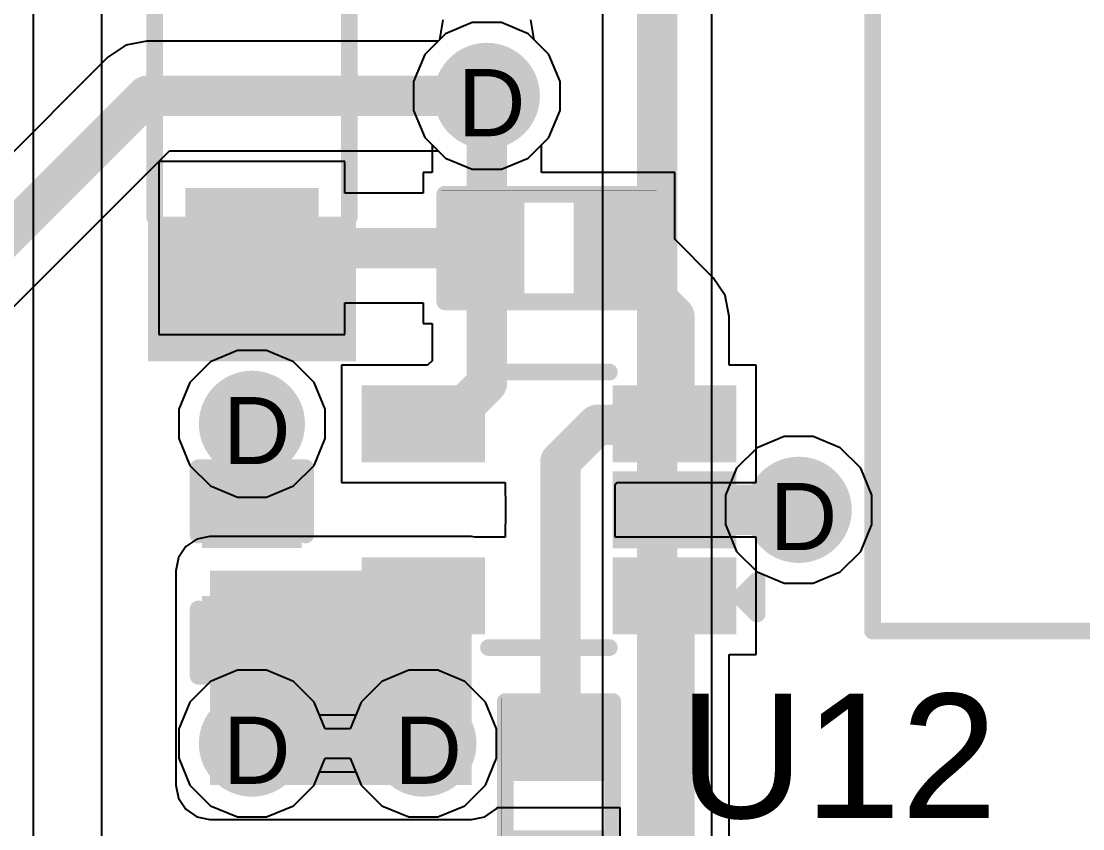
# Model space of a CAD drawing. Header units: inches. Extents: x 0 to 5401, y 0 to 5414.
# Drawn here: x 115.31 to 123.34, y 22.7 to 28.81 of the extents above; entities that cross this region are included whole.
import ezdxf

# ---------------------------------------------------------------- set-up
doc = ezdxf.new("R2010")
doc.units = ezdxf.units.IN
for name, color, linetype in [('Bottom Layer', 5, 'Continuous'), ('Bottom Solder', 6, 'Continuous'), ('Drill Drawing', 1, 'Continuous'), ('Layer 1', 16, 'Continuous'), ('Layer 2', 76, 'Continuous'), ('Top Layer', 1, 'Continuous'), ('Top Overlay', 2, 'Continuous'), ('Top Paste', 8, 'Continuous'), ('Top Solder', 216, 'Continuous'), ('Via Holes', 16, 'Continuous')]:
    doc.layers.add(name, color=color, linetype=linetype)
doc.styles.add('Arial', font='', dxfattribs={"height": 0.2})
doc.styles.get('Arial').set_extended_font_data('Arial')

# ---------------------------------------------------------------- blocks, each defined once
blk = doc.blocks.new('SC_70_5_24')
at = {"layer": 'Top Layer'}
for points in [[(-1.31500118, 0.84000086), (-0.5850000999999999, 0.84000086), (-0.5850000999999999, 0.4600016199999999), (-1.31500118, 0.4600016199999999)], [(0.5850000999999999, 0.84000086), (1.31500118, 0.84000086), (1.31500118, 0.4600016199999999), (0.5850000999999999, 0.4600016199999999)], [(-1.31500118, 0.18999962), (-0.5850000999999999, 0.18999962), (-0.5850000999999999, -0.18999962), (-1.31500118, -0.18999962)], [(-1.31500118, -0.4599990799999999), (-0.5850000999999999, -0.4599990799999999), (-0.5850000999999999, -0.8399983199999999), (-1.31500118, -0.8399983199999999)], [(0.5850000999999999, -0.4599990799999999), (1.31500118, -0.4599990799999999), (1.31500118, -0.8399983199999999), (0.5850000999999999, -0.8399983199999999)]]:
    blk.add_hatch(color=1, dxfattribs=at).paths.add_polyline_path(points)
at = {"layer": 'Top Paste'}
for points in [[(-1.31500118, 0.84000086), (-0.5850000999999999, 0.84000086), (-0.5850000999999999, 0.4600016199999999), (-1.31500118, 0.4600016199999999)], [(0.5850000999999999, 0.84000086), (1.31500118, 0.84000086), (1.31500118, 0.4600016199999999), (0.5850000999999999, 0.4600016199999999)], [(-1.31500118, 0.18999962), (-0.5850000999999999, 0.18999962), (-0.5850000999999999, -0.18999962), (-1.31500118, -0.18999962)], [(-1.31500118, -0.4599990799999999), (-0.5850000999999999, -0.4599990799999999), (-0.5850000999999999, -0.8399983199999999), (-1.31500118, -0.8399983199999999)], [(0.5850000999999999, -0.4599990799999999), (1.31500118, -0.4599990799999999), (1.31500118, -0.8399983199999999), (0.5850000999999999, -0.8399983199999999)]]:
    blk.add_hatch(color=8, dxfattribs=at).paths.add_polyline_path(points)
at = {"layer": 'Top Solder'}
for points in [[(-1.41660118, 0.9416008599999999), (-0.4834000999999999, 0.9416008599999999), (-0.4834000999999999, 0.35840162), (-1.41660118, 0.35840162)], [(0.4834000999999999, 0.9416008599999999), (1.41660118, 0.9416008599999999), (1.41660118, 0.35840162), (0.4834000999999999, 0.35840162)], [(-1.41660118, 0.29159962), (-0.4834000999999999, 0.29159962), (-0.4834000999999999, -0.29159962), (-1.41660118, -0.29159962)], [(-1.41660118, -0.35839908), (-0.4834000999999999, -0.35839908), (-0.4834000999999999, -0.94159832), (-1.41660118, -0.94159832)], [(0.4834000999999999, -0.35839908), (1.41660118, -0.35839908), (1.41660118, -0.94159832), (0.4834000999999999, -0.94159832)]]:
    blk.add_hatch(color=216, dxfattribs=at).paths.add_polyline_path(points)
at = {"layer": 'Top Overlay'}
for points in [[(0.4571999999999999, 1.0414, 0.127, 0.127, 0), (-0.4571999999999999, 1.0414, 0.127, 0.127, 0)], [(-1.5748, 0.7874, 0.127, 0.127, 0), (-1.5748, 0.5334, 0.127, 0.127, 0)], [(-1.4478, 0.6604, 0.127, 0.127, 0), (-1.5748, 0.7874, 0.127, 0.127, 0)], [(-1.4478, 0.6604, 0.127, 0.127, 0), (-1.5748, 0.5334, 0.127, 0.127, 0)], [(0.4571999999999999, -1.04139746, 0.127, 0.127, 0), (-0.4571999999999999, -1.04139746, 0.127, 0.127, 0)]]:
    blk.add_lwpolyline(points, format="xyseb", dxfattribs=at)
for points in [[(-0.4889499999999999, 1.0414, 0.0635, 0.0635, 1), (-0.42545, 1.0414, 0.0635, 0.0635, 1)], [(0.42545, 1.0414, 0.0635, 0.0635, 1), (0.4889499999999999, 1.0414, 0.0635, 0.0635, 1)], [(-1.60655, 0.7874, 0.0635, 0.0635, 1), (-1.54305, 0.7874, 0.0635, 0.0635, 1)], [(-1.60655, 0.7874, 0.0635, 0.0635, 1), (-1.54305, 0.7874, 0.0635, 0.0635, 1)], [(-1.47955, 0.6604, 0.0635, 0.0635, 1), (-1.41605, 0.6604, 0.0635, 0.0635, 1)], [(-1.47955, 0.6604, 0.0635, 0.0635, 1), (-1.41605, 0.6604, 0.0635, 0.0635, 1)], [(-1.60655, 0.5334, 0.0635, 0.0635, 1), (-1.54305, 0.5334, 0.0635, 0.0635, 1)], [(-1.60655, 0.5334, 0.0635, 0.0635, 1), (-1.54305, 0.5334, 0.0635, 0.0635, 1)], [(-0.4889499999999999, -1.04139746, 0.0635, 0.0635, 1), (-0.42545, -1.04139746, 0.0635, 0.0635, 1)], [(0.42545, -1.04139746, 0.0635, 0.0635, 1), (0.4889499999999999, -1.04139746, 0.0635, 0.0635, 1)]]:
    blk.add_lwpolyline(points, format="xyseb", close=True, dxfattribs=at)
blk = doc.blocks.new('R___0402_94')
at = {"layer": 'Top Layer'}
for points in [[(-0.6985, -0.3175), (-0.6985, 0.3175), (-0.2412999999999999, 0.3175), (-0.2413, -0.3175)], [(0.2412999999999999, -0.3175), (0.2413, 0.3175), (0.6985, 0.3175), (0.6985, -0.3175)]]:
    blk.add_hatch(color=1, dxfattribs=at).paths.add_polyline_path(points)
at = {"layer": 'Top Paste'}
for points in [[(-0.6985, -0.3175), (-0.6985, 0.3175), (-0.2412999999999999, 0.3175), (-0.2413, -0.3175)], [(0.2412999999999999, -0.3175), (0.2413, 0.3175), (0.6985, 0.3175), (0.6985, -0.3175)]]:
    blk.add_hatch(color=8, dxfattribs=at).paths.add_polyline_path(points)
at = {"layer": 'Top Solder'}
for points in [[(-0.75350116, -0.37250116), (-0.75350116, 0.37250116), (-0.1862988399999999, 0.37250116), (-0.18629884, -0.37250116)], [(0.1862988399999999, -0.37250116), (0.18629884, 0.37250116), (0.75350116, 0.37250116), (0.75350116, -0.37250116)]]:
    blk.add_hatch(color=216, dxfattribs=at).paths.add_polyline_path(points)
at = {"layer": 'Top Overlay'}
for points in [[(-0.7874, 0.4064, 0.127, 0.127, 0), (-0.7874, -0.4064, 0.127, 0.127, 0)], [(0.7874, 0.4064, 0.127, 0.127, 0), (-0.7874, 0.4064, 0.127, 0.127, 0)], [(0.7874, 0.4064, 0.127, 0.127, 0), (0.7874, -0.4064, 0.127, 0.127, 0)], [(0.7874, -0.4064, 0.127, 0.127, 0), (-0.7874, -0.4064, 0.127, 0.127, 0)], [(0.8128, -0.4318, 0.0032258, 0.0032258, 0), (-0.8128, -0.4318, 0.0032258, 0.0032258, 0)]]:
    blk.add_lwpolyline(points, format="xyseb", dxfattribs=at)
for points in [[(-0.8191499999999999, 0.4064, 0.0635, 0.0635, 1), (-0.7556499999999999, 0.4064, 0.0635, 0.0635, 1)], [(-0.8191499999999999, 0.4064, 0.0635, 0.0635, 1), (-0.7556499999999999, 0.4064, 0.0635, 0.0635, 1)], [(0.7556499999999999, 0.4064, 0.0635, 0.0635, 1), (0.8191499999999999, 0.4064, 0.0635, 0.0635, 1)], [(0.7556499999999999, 0.4064, 0.0635, 0.0635, 1), (0.8191499999999999, 0.4064, 0.0635, 0.0635, 1)], [(-0.8191499999999999, -0.4064, 0.0635, 0.0635, 1), (-0.7556499999999999, -0.4064, 0.0635, 0.0635, 1)], [(-0.8191499999999999, -0.4064, 0.0635, 0.0635, 1), (-0.7556499999999999, -0.4064, 0.0635, 0.0635, 1)], [(0.7556499999999999, -0.4064, 0.0635, 0.0635, 1), (0.8191499999999999, -0.4064, 0.0635, 0.0635, 1)], [(0.7556499999999999, -0.4064, 0.0635, 0.0635, 1), (0.8191499999999999, -0.4064, 0.0635, 0.0635, 1)], [(-0.81360518, -0.4318, 0.0016129, 0.0016129, 1), (-0.8119948199999999, -0.4318, 0.0016129, 0.0016129, 1)], [(0.8119948199999999, -0.4318, 0.0016129, 0.0016129, 1), (0.81360518, -0.4318, 0.0016129, 0.0016129, 1)]]:
    blk.add_lwpolyline(points, format="xyseb", close=True, dxfattribs=at)
blk = doc.blocks.new('R___0402_98')
at = {"layer": 'Top Layer'}
for points in [[(-0.6985, -0.3175), (-0.6985, 0.3174999999999999), (-0.2413000000000001, 0.3175), (-0.2412999999999999, -0.3174999999999999)], [(0.2413000000000001, -0.3175), (0.2412999999999999, 0.3174999999999999), (0.6985, 0.3175), (0.6985, -0.3174999999999999)]]:
    blk.add_hatch(color=1, dxfattribs=at).paths.add_polyline_path(points)
at = {"layer": 'Top Paste'}
for points in [[(-0.6985, -0.3175), (-0.6985, 0.3174999999999999), (-0.2413000000000001, 0.3175), (-0.2412999999999999, -0.3174999999999999)], [(0.2413000000000001, -0.3175), (0.2412999999999999, 0.3174999999999999), (0.6985, 0.3175), (0.6985, -0.3174999999999999)]]:
    blk.add_hatch(color=8, dxfattribs=at).paths.add_polyline_path(points)
at = {"layer": 'Top Solder'}
for points in [[(-0.75350116, -0.3725011600000001), (-0.75350116, 0.3725011599999999), (-0.18629884, 0.3725011600000001), (-0.1862988399999999, -0.3725011599999999)], [(0.18629884, -0.3725011600000001), (0.1862988399999999, 0.3725011599999999), (0.75350116, 0.3725011600000001), (0.75350116, -0.3725011599999999)]]:
    blk.add_hatch(color=216, dxfattribs=at).paths.add_polyline_path(points)
at = {"layer": 'Top Overlay'}
for points in [[(-0.7874, -0.4064, 0.127, 0.127, 0), (-0.7874, 0.4064, 0.127, 0.127, 0)], [(0.7874, 0.4064, 0.127, 0.127, 0), (-0.7874, 0.4064, 0.127, 0.127, 0)], [(0.7874, -0.4064, 0.127, 0.127, 0), (0.7874, 0.4064, 0.127, 0.127, 0)], [(0.7874, -0.4064, 0.127, 0.127, 0), (-0.7874, -0.4064, 0.127, 0.127, 0)], [(0.8128, -0.4318, 0.0032258, 0.0032258, 0), (-0.8128, -0.4318, 0.0032258, 0.0032258, 0)]]:
    blk.add_lwpolyline(points, format="xyseb", dxfattribs=at)
for points in [[(-0.8191499999999999, 0.4064, 0.0635, 0.0635, 1), (-0.7556499999999999, 0.4064, 0.0635, 0.0635, 1)], [(-0.8191499999999999, 0.4064, 0.0635, 0.0635, 1), (-0.7556499999999999, 0.4064, 0.0635, 0.0635, 1)], [(0.7556499999999999, 0.4064, 0.0635, 0.0635, 1), (0.8191499999999999, 0.4064, 0.0635, 0.0635, 1)], [(0.7556499999999999, 0.4064, 0.0635, 0.0635, 1), (0.8191499999999999, 0.4064, 0.0635, 0.0635, 1)], [(-0.8191499999999999, -0.4064, 0.0635, 0.0635, 1), (-0.7556499999999999, -0.4064, 0.0635, 0.0635, 1)], [(-0.8191499999999999, -0.4064, 0.0635, 0.0635, 1), (-0.7556499999999999, -0.4064, 0.0635, 0.0635, 1)], [(0.7556499999999999, -0.4064, 0.0635, 0.0635, 1), (0.8191499999999999, -0.4064, 0.0635, 0.0635, 1)], [(0.7556499999999999, -0.4064, 0.0635, 0.0635, 1), (0.8191499999999999, -0.4064, 0.0635, 0.0635, 1)], [(-0.81360518, -0.4318, 0.0016129, 0.0016129, 1), (-0.8119948199999999, -0.4318, 0.0016129, 0.0016129, 1)], [(0.8119948199999999, -0.4318, 0.0016129, 0.0016129, 1), (0.81360518, -0.4318, 0.0016129, 0.0016129, 1)]]:
    blk.add_lwpolyline(points, format="xyseb", close=True, dxfattribs=at)
blk = doc.blocks.new('HF33F_024_ZS3_175')
at = {"layer": 'Top Overlay'}
for points in [[(9.6774, 5.1562, 0.127, 0.127, 0), (-10.8966, 5.1562, 0.127, 0.127, 0)], [(9.6774, 5.1562, 0.127, 0.127, 0), (9.6774, -2.54, 0.127, 0.127, 0)]]:
    blk.add_lwpolyline(points, format="xyseb", dxfattribs=at)
blk.add_lwpolyline([(9.645649999999998, 5.1562, 0.0635, 0.0635, 1), (9.70915, 5.1562, 0.0635, 0.0635, 1)], format="xyseb", close=True, dxfattribs=at)
blk.add_lwpolyline([(9.645649999999998, 5.1562, 0.0635, 0.0635, 1), (9.70915, 5.1562, 0.0635, 0.0635, 1)], format="xyseb", close=True, dxfattribs=at)
blk = doc.blocks.new('SOD_323_213')
at = {"layer": 'Top Layer'}
for points in [[(-0.74999977, -0.4500003700000001), (-1.55000071, -0.4500003699999999), (-1.55000071, 0.4500003700000001), (-0.74999977, 0.4500003699999999)], [(1.55000071, -0.4500003700000001), (0.74999977, -0.4500003699999999), (0.74999977, 0.4500003700000001), (1.55000071, 0.4500003699999999)]]:
    blk.add_hatch(color=1, dxfattribs=at).paths.add_polyline_path(points)
at = {"layer": 'Top Overlay'}
for points in [[(-2.00543414, 0.48255174), (-0.91323414, 0.48255174), (-0.91323414, 0.78735174), (-2.00543414, 0.78735174)], [(-2.00543414, -0.5080482599999999), (-1.57363414, -0.5080482599999999), (-1.57363414, 0.50795174), (-2.00543414, 0.50795174)], [(-2.00543414, -0.7874482599999999), (-0.91323414, -0.7874482599999999), (-0.91323414, -0.4826482599999999), (-2.00543414, -0.4826482599999999)]]:
    blk.add_hatch(color=2, dxfattribs=at).paths.add_polyline_path(points)
at = {"layer": 'Top Paste'}
for points in [[(-0.74999977, -0.4500003700000001), (-1.55000071, -0.4500003699999999), (-1.55000071, 0.4500003700000001), (-0.74999977, 0.4500003699999999)], [(1.55000071, -0.4500003700000001), (0.74999977, -0.4500003699999999), (0.74999977, 0.4500003700000001), (1.55000071, 0.4500003699999999)]]:
    blk.add_hatch(color=8, dxfattribs=at).paths.add_polyline_path(points)
at = {"layer": 'Top Solder'}
for points in [[(-0.69499861, -0.50500153), (-1.60500187, -0.5050015299999998), (-1.60500187, 0.50500153), (-0.69499861, 0.5050015299999998)], [(1.60500187, -0.50500153), (0.69499861, -0.5050015299999998), (0.69499861, 0.50500153), (1.60500187, 0.5050015299999998)]]:
    blk.add_hatch(color=216, dxfattribs=at).paths.add_polyline_path(points)
at = {"layer": 'Top Overlay'}
for points in [[(-0.9143999999999999, 0.7366, 0.127, 0.127, 0), (0.9397999999999999, 0.7366, 0.127, 0.127, 0)], [(0.9397999999999999, 0.7366, 0.127, 0.127, 0), (0.9397999999999999, 0.5588, 0.127, 0.127, 0)], [(0.9397999999999999, -0.5588, 0.127, 0.127, 0), (0.9397999999999999, -0.7366, 0.127, 0.127, 0)], [(-0.9143999999999999, -0.7366, 0.127, 0.127, 0), (0.9397999999999999, -0.7366, 0.127, 0.127, 0)]]:
    blk.add_lwpolyline(points, format="xyseb", dxfattribs=at)
for points in [[(-0.9461499999999999, 0.7366, 0.0635, 0.0635, 1), (-0.88265, 0.7366, 0.0635, 0.0635, 1)], [(0.9080499999999999, 0.7366, 0.0635, 0.0635, 1), (0.9715499999999999, 0.7366, 0.0635, 0.0635, 1)], [(0.9080499999999999, 0.7366, 0.0635, 0.0635, 1), (0.9715499999999999, 0.7366, 0.0635, 0.0635, 1)], [(0.9080499999999999, 0.5588, 0.0635, 0.0635, 1), (0.9715499999999999, 0.5588, 0.0635, 0.0635, 1)], [(0.9080499999999999, -0.5588, 0.0635, 0.0635, 1), (0.9715499999999999, -0.5588, 0.0635, 0.0635, 1)], [(-0.9461499999999999, -0.7366, 0.0635, 0.0635, 1), (-0.88265, -0.7366, 0.0635, 0.0635, 1)], [(0.9080499999999999, -0.7366, 0.0635, 0.0635, 1), (0.9715499999999999, -0.7366, 0.0635, 0.0635, 1)], [(0.9080499999999999, -0.7366, 0.0635, 0.0635, 1), (0.9715499999999999, -0.7366, 0.0635, 0.0635, 1)]]:
    blk.add_lwpolyline(points, format="xyseb", close=True, dxfattribs=at)
blk = doc.blocks.new('____0402_274')
at = {"layer": 'Top Layer'}
for points in [[(-0.6985, -0.3175), (-0.6985, 0.3174999999999999), (-0.2413000000000001, 0.3175), (-0.2412999999999999, -0.3174999999999999)], [(0.2413000000000001, -0.3175), (0.2412999999999999, 0.3174999999999999), (0.6985, 0.3175), (0.6985, -0.3174999999999999)]]:
    blk.add_hatch(color=1, dxfattribs=at).paths.add_polyline_path(points)
at = {"layer": 'Top Paste'}
for points in [[(-0.6985, -0.3175), (-0.6985, 0.3174999999999999), (-0.2413000000000001, 0.3175), (-0.2412999999999999, -0.3174999999999999)], [(0.2413000000000001, -0.3175), (0.2412999999999999, 0.3174999999999999), (0.6985, 0.3175), (0.6985, -0.3174999999999999)]]:
    blk.add_hatch(color=8, dxfattribs=at).paths.add_polyline_path(points)
at = {"layer": 'Top Solder'}
for points in [[(-0.7584998799999999, -0.3774998800000001), (-0.7584998799999999, 0.3774998799999999), (-0.1813001200000001, 0.3774998800000001), (-0.1813001199999999, -0.3774998799999999)], [(0.1813001200000001, -0.3774998800000001), (0.1813001199999999, 0.3774998799999999), (0.7584998799999999, 0.3774998800000001), (0.7584998799999999, -0.3774998799999999)]]:
    blk.add_hatch(color=216, dxfattribs=at).paths.add_polyline_path(points)
at = {"layer": 'Top Overlay'}
for points in [[(-0.2794, 0.4064, 0.127, 0.127, 0), (-0.7874, 0.4064, 0.127, 0.127, 0)], [(-0.7874, -0.4064, 0.127, 0.127, 0), (-0.7874, 0.4064, 0.127, 0.127, 0)], [(0.7874, 0.4064, 0.127, 0.127, 0), (0.2794, 0.4064, 0.127, 0.127, 0)], [(0.7874, -0.4064, 0.127, 0.127, 0), (0.7874, 0.4064, 0.127, 0.127, 0)], [(-0.2794, -0.4064, 0.127, 0.127, 0), (-0.7874, -0.4064, 0.127, 0.127, 0)], [(0.7874, -0.4064, 0.127, 0.127, 0), (0.2794, -0.4064, 0.127, 0.127, 0)]]:
    blk.add_lwpolyline(points, format="xyseb", dxfattribs=at)
for points in [[(-0.8191499999999999, 0.4064, 0.0635, 0.0635, 1), (-0.7556499999999999, 0.4064, 0.0635, 0.0635, 1)], [(-0.8191499999999999, 0.4064, 0.0635, 0.0635, 1), (-0.7556499999999999, 0.4064, 0.0635, 0.0635, 1)], [(-0.31115, 0.4064, 0.0635, 0.0635, 1), (-0.24765, 0.4064, 0.0635, 0.0635, 1)], [(0.24765, 0.4064, 0.0635, 0.0635, 1), (0.31115, 0.4064, 0.0635, 0.0635, 1)], [(0.7556499999999999, 0.4064, 0.0635, 0.0635, 1), (0.8191499999999999, 0.4064, 0.0635, 0.0635, 1)], [(0.7556499999999999, 0.4064, 0.0635, 0.0635, 1), (0.8191499999999999, 0.4064, 0.0635, 0.0635, 1)], [(-0.8191499999999999, -0.4064, 0.0635, 0.0635, 1), (-0.7556499999999999, -0.4064, 0.0635, 0.0635, 1)], [(-0.8191499999999999, -0.4064, 0.0635, 0.0635, 1), (-0.7556499999999999, -0.4064, 0.0635, 0.0635, 1)], [(-0.31115, -0.4064, 0.0635, 0.0635, 1), (-0.24765, -0.4064, 0.0635, 0.0635, 1)], [(0.24765, -0.4064, 0.0635, 0.0635, 1), (0.31115, -0.4064, 0.0635, 0.0635, 1)], [(0.7556499999999999, -0.4064, 0.0635, 0.0635, 1), (0.8191499999999999, -0.4064, 0.0635, 0.0635, 1)], [(0.7556499999999999, -0.4064, 0.0635, 0.0635, 1), (0.8191499999999999, -0.4064, 0.0635, 0.0635, 1)]]:
    blk.add_lwpolyline(points, format="xyseb", close=True, dxfattribs=at)

msp = doc.modelspace()

# ---------------------------------------------------------------- hatches: boundary and pattern name
at = {"layer": 'Bottom Layer'}
h = msp.add_hatch(color=5, dxfattribs=at)
edge = h.paths.add_edge_path()
edge.add_arc((118.83611234, 28.24521148), 0.2999994, 0, 360)
h = msp.add_hatch(color=5, dxfattribs=at)
edge = h.paths.add_edge_path()
edge.add_arc((117.0589607, 25.7658108), 0.2999994, 0, 360)
h = msp.add_hatch(color=5, dxfattribs=at)
edge = h.paths.add_edge_path()
edge.add_arc((121.19558184, 25.1158121), 0.2999994, 0, 360)
h = msp.add_hatch(color=5, dxfattribs=at)
edge = h.paths.add_edge_path()
edge.add_arc((117.0589607, 23.34871124), 0.2999994, 0, 360)
h = msp.add_hatch(color=5, dxfattribs=at)
edge = h.paths.add_edge_path()
edge.add_arc((118.3560117, 23.34871124), 0.2999994, 0, 360)
at = {"layer": 'Bottom Solder'}
h = msp.add_hatch(color=6, dxfattribs=at)
edge = h.paths.add_edge_path()
edge.add_arc((118.83611234, 28.24521148), 0.4015993999999999, 0, 360)
h = msp.add_hatch(color=6, dxfattribs=at)
edge = h.paths.add_edge_path()
edge.add_arc((117.0589607, 25.7658108), 0.4015993999999999, 0, 360)
h = msp.add_hatch(color=6, dxfattribs=at)
edge = h.paths.add_edge_path()
edge.add_arc((121.19558184, 25.1158121), 0.4015993999999999, 0, 360)
h = msp.add_hatch(color=6, dxfattribs=at)
edge = h.paths.add_edge_path()
edge.add_arc((117.0589607, 23.34871124), 0.4015993999999999, 0, 360)
h = msp.add_hatch(color=6, dxfattribs=at)
edge = h.paths.add_edge_path()
edge.add_arc((118.3560117, 23.34871124), 0.4015993999999999, 0, 360)
at = {"layer": 'Layer 1'}
h = msp.add_hatch(color=16, dxfattribs=at)
edge = h.paths.add_edge_path()
edge.add_arc((118.83611234, 28.24521148), 0.2999994, 0, 360)
h = msp.add_hatch(color=16, dxfattribs=at)
edge = h.paths.add_edge_path()
edge.add_arc((117.0589607, 25.7658108), 0.2999994, 0, 360)
h = msp.add_hatch(color=16, dxfattribs=at)
edge = h.paths.add_edge_path()
edge.add_arc((121.19558184, 25.1158121), 0.2999994, 0, 360)
h = msp.add_hatch(color=16, dxfattribs=at)
edge = h.paths.add_edge_path()
edge.add_arc((117.0589607, 23.34871124), 0.2999994, 0, 360)
h = msp.add_hatch(color=16, dxfattribs=at)
edge = h.paths.add_edge_path()
edge.add_arc((118.3560117, 23.34871124), 0.2999994, 0, 360)
at = {"layer": 'Layer 2'}
h = msp.add_hatch(color=76, dxfattribs=at)
edge = h.paths.add_edge_path()
edge.add_arc((118.83611234, 28.24521148), 0.2999994, 0, 360)
h = msp.add_hatch(color=76, dxfattribs=at)
edge = h.paths.add_edge_path()
edge.add_arc((117.0589607, 25.7658108), 0.2999994, 0, 360)
h = msp.add_hatch(color=76, dxfattribs=at)
edge = h.paths.add_edge_path()
edge.add_arc((121.19558184, 25.1158121), 0.2999994, 0, 360)
h = msp.add_hatch(color=76, dxfattribs=at)
edge = h.paths.add_edge_path()
edge.add_arc((117.0589607, 23.34871124), 0.2999994, 0, 360)
h = msp.add_hatch(color=76, dxfattribs=at)
edge = h.paths.add_edge_path()
edge.add_arc((118.3560117, 23.34871124), 0.2999994, 0, 360)
at = {"layer": 'Top Layer'}
h = msp.add_hatch(color=1, dxfattribs=at)
edge = h.paths.add_edge_path()
edge.add_arc((118.83611234, 28.24521148), 0.2999994, 0, 360)
h = msp.add_hatch(color=1, dxfattribs=at)
edge = h.paths.add_edge_path()
edge.add_arc((117.0589607, 25.7658108), 0.2999994, 0, 360)
h = msp.add_hatch(color=1, dxfattribs=at)
edge = h.paths.add_edge_path()
edge.add_arc((121.19558184, 25.1158121), 0.2999994, 0, 360)
msp.add_hatch(color=1, dxfattribs=at).paths.add_polyline_path([(116.7414607, 23.0348536), (118.7210097, 23.0348536), (118.7210097, 24.65581048), (116.7414607, 24.65581048)])
h = msp.add_hatch(color=1, dxfattribs=at)
edge = h.paths.add_edge_path()
edge.add_arc((117.0589607, 23.34871124), 0.2999994, 0, 360)
h = msp.add_hatch(color=1, dxfattribs=at)
edge = h.paths.add_edge_path()
edge.add_arc((118.3560117, 23.34871124), 0.2999994, 0, 360)
at = {"layer": 'Top Solder'}
h = msp.add_hatch(color=216, dxfattribs=at)
edge = h.paths.add_edge_path()
edge.add_arc((118.83611234, 28.24521148), 0.4015993999999999, 0, 360)
h = msp.add_hatch(color=216, dxfattribs=at)
edge = h.paths.add_edge_path()
edge.add_arc((117.0589607, 25.7658108), 0.4015993999999999, 0, 360)
h = msp.add_hatch(color=216, dxfattribs=at)
edge = h.paths.add_edge_path()
edge.add_arc((121.19558184, 25.1158121), 0.4015993999999999, 0, 360)
h = msp.add_hatch(color=216, dxfattribs=at)
edge = h.paths.add_edge_path()
edge.add_arc((117.0589607, 23.34871124), 0.4015993999999999, 0, 360)
h = msp.add_hatch(color=216, dxfattribs=at)
edge = h.paths.add_edge_path()
edge.add_arc((118.3560117, 23.34871124), 0.4015993999999999, 0, 360)
at = {"layer": 'Via Holes'}
h = msp.add_hatch(color=7, dxfattribs=at)
edge = h.paths.add_edge_path()
edge.add_arc((118.83611234, 28.24521148), 0.1499997, 0, 360)
h = msp.add_hatch(color=7, dxfattribs=at)
edge = h.paths.add_edge_path()
edge.add_arc((117.0589607, 25.7658108), 0.1499997, 0, 360)
h = msp.add_hatch(color=7, dxfattribs=at)
edge = h.paths.add_edge_path()
edge.add_arc((121.19558184, 25.1158121), 0.1499997, 0, 360)
h = msp.add_hatch(color=7, dxfattribs=at)
edge = h.paths.add_edge_path()
edge.add_arc((117.0589607, 23.34871124), 0.1499997, 0, 360)
h = msp.add_hatch(color=7, dxfattribs=at)
edge = h.paths.add_edge_path()
edge.add_arc((118.3560117, 23.34871124), 0.1499997, 0, 360)

# ---------------------------------------------------------------- linework, layer by layer
at = {"layer": 'Bottom Layer'}
for p, q in [((120.53934744, 18.38006992), (120.53934744, 29.8808394)), ((119.71062164, 29.70920398), (119.71062164, 18.55170534)), ((118.72591444, 28.79921088), (118.52229788, 28.71487018)), ((118.94631024, 28.79921088), (118.72591444, 28.79921088)), ((119.1499268, 28.71487018), (118.94631024, 28.79921088)), ((118.52229788, 28.71487018), (118.46700208, 28.65957438)), ((119.30577104, 28.55902594), (119.1499268, 28.71487018)), ((116.10424328, 28.62803266), (115.96981378, 28.53821064)), ((116.26281294, 28.65957438), (116.10424328, 28.62803266)), ((118.46700208, 28.65957438), (116.26281294, 28.65957438)), ((115.96981378, 28.53821064), (114.51501354, 27.0834104)), ((119.39011174, 28.35540938), (119.30577104, 28.55902594)), ((119.39011174, 28.13501358), (119.39011174, 28.35540938)), ((119.30577104, 27.93139702), (119.39011174, 28.13501358)), ((119.1499268, 27.77555278), (119.30577104, 27.93139702)), ((115.2223756, 26.61877582), (116.43444836, 27.83084858)), ((116.43444836, 27.83084858), (118.46700208, 27.83084858)), ((118.46700208, 27.83084858), (118.52229788, 27.77555278)), ((118.52229788, 27.77555278), (118.72591444, 27.69121208)), ((118.94631024, 27.69121208), (119.1499268, 27.77555278)), ((118.72591444, 27.69121208), (118.94631024, 27.69121208)), ((116.9487628, 23.90271064), (116.74514624, 23.81836994)), ((117.1691586, 23.90271064), (116.9487628, 23.90271064)), ((117.37277516, 23.81836994), (117.1691586, 23.90271064)), ((118.2458138, 23.90271064), (118.04219724, 23.81836994)), ((118.4662096, 23.90271064), (118.2458138, 23.90271064)), ((118.66982616, 23.81836994), (118.4662096, 23.90271064)), ((116.74514624, 23.81836994), (116.589302, 23.6625257)), ((117.5286194, 23.6625257), (117.37277516, 23.81836994)), ((118.04219724, 23.81836994), (117.886353, 23.6625257)), ((118.8256704, 23.6625257), (118.66982616, 23.81836994)), ((116.589302, 23.6625257), (116.5049613, 23.45890914)), ((117.6129601, 23.45891168), (117.5286194, 23.6625257)), ((117.886353, 23.6625257), (117.8020123, 23.45891168)), ((118.9100111, 23.45890914), (118.8256704, 23.6625257)), ((116.5049613, 23.45890914), (116.5049613, 23.23851334)), ((117.8020123, 23.45891168), (117.6129601, 23.45891168)), ((118.9100111, 23.23851334), (118.9100111, 23.45890914)), ((116.5049613, 23.23851334), (116.589302, 23.03489678)), ((117.5286194, 23.03489678), (117.6129601, 23.2385108)), ((117.6129601, 23.2385108), (117.8020123, 23.2385108)), ((117.8020123, 23.2385108), (117.886353, 23.03489678)), ((118.8256704, 23.03489678), (118.9100111, 23.23851334)), ((116.589302, 23.03489678), (116.74514624, 22.87905254)), ((117.37277516, 22.87905254), (117.5286194, 23.03489678)), ((117.886353, 23.03489678), (118.04219724, 22.87905254)), ((118.66982616, 22.87905254), (118.8256704, 23.03489678)), ((116.74514624, 22.87905254), (116.9487628, 22.79471184)), ((117.1691586, 22.79471184), (117.37277516, 22.87905254)), ((118.04219724, 22.87905254), (118.2458138, 22.79471184)), ((118.4662096, 22.79471184), (118.66982616, 22.87905254)), ((116.9487628, 22.79471184), (117.1691586, 22.79471184)), ((118.2458138, 22.79471184), (118.4662096, 22.79471184))]:
    msp.add_line(p, q, dxfattribs=at)
for points in [[(120.12498454, 18.38006992, 0.3048, 0.3048, 0), (120.12498454, 29.8808394, 0.3048, 0.3048, 0)], [(114.8080127, 26.79041124, 0.3048, 0.3048, 0), (116.26281294, 28.24521148, 0.3048, 0.3048, 0)], [(116.26281294, 28.24521148, 0.3048, 0.3048, 0), (118.83611234, 28.24521148, 0.3048, 0.3048, 0)]]:
    msp.add_lwpolyline(points, format="xyseb", dxfattribs=at)
for points in [[(116.18661294, 28.24521148, 0.1524, 0.1524, 1), (116.33901294, 28.24521148, 0.1524, 0.1524, 1)], [(116.18661294, 28.24521148, 0.1524, 0.1524, 1), (116.33901294, 28.24521148, 0.1524, 0.1524, 1)], [(118.75991234, 28.24521148, 0.1524, 0.1524, 1), (118.91231234, 28.24521148, 0.1524, 0.1524, 1)]]:
    msp.add_lwpolyline(points, format="xyseb", close=True, dxfattribs=at)
at = {"layer": 'Layer 1'}
for p, q in [((118.72591444, 28.79921088), (118.52229788, 28.71487018)), ((118.94631024, 28.79921088), (118.72591444, 28.79921088)), ((119.1499268, 28.71487018), (118.94631024, 28.79921088)), ((118.52229788, 28.71487018), (118.36645364, 28.55902594)), ((119.30577104, 28.55902594), (119.1499268, 28.71487018)), ((118.36645364, 28.55902594), (118.28211294, 28.35540938)), ((119.39011174, 28.35540938), (119.30577104, 28.55902594)), ((118.28211294, 28.35540938), (118.28211294, 28.13501358)), ((119.39011174, 28.13501358), (119.39011174, 28.35540938)), ((118.28211294, 28.13501358), (118.36645364, 27.93139702)), ((119.30577104, 27.93139702), (119.39011174, 28.13501358)), ((118.36645364, 27.93139702), (118.52229788, 27.77555278)), ((119.1499268, 27.77555278), (119.30577104, 27.93139702)), ((118.52229788, 27.77555278), (118.72591444, 27.69121208)), ((118.94631024, 27.69121208), (119.1499268, 27.77555278)), ((118.72591444, 27.69121208), (118.94631024, 27.69121208)), ((116.9487628, 23.90271064), (116.74514624, 23.81836994)), ((117.1691586, 23.90271064), (116.9487628, 23.90271064)), ((117.37277516, 23.81836994), (117.1691586, 23.90271064)), ((118.2458138, 23.90271064), (118.04219724, 23.81836994)), ((118.4662096, 23.90271064), (118.2458138, 23.90271064)), ((118.66982616, 23.81836994), (118.4662096, 23.90271064)), ((116.74514624, 23.81836994), (116.589302, 23.6625257)), ((117.5286194, 23.6625257), (117.37277516, 23.81836994)), ((118.04219724, 23.81836994), (117.886353, 23.6625257)), ((118.8256704, 23.6625257), (118.66982616, 23.81836994)), ((116.589302, 23.6625257), (116.5049613, 23.45890914)), ((117.5700214, 23.56257162), (117.5286194, 23.6625257)), ((117.886353, 23.6625257), (117.844951, 23.56257162)), ((118.9100111, 23.45890914), (118.8256704, 23.6625257)), ((117.844951, 23.56257162), (117.5700214, 23.56257162)), ((116.5049613, 23.45890914), (116.5049613, 23.23851334)), ((118.9100111, 23.23851334), (118.9100111, 23.45890914)), ((116.5049613, 23.23851334), (116.589302, 23.03489678)), ((118.8256704, 23.03489678), (118.9100111, 23.23851334)), ((117.5286194, 23.03489678), (117.5700214, 23.13485086)), ((117.5700214, 23.13485086), (117.844951, 23.13485086)), ((117.844951, 23.13485086), (117.886353, 23.03489678)), ((116.589302, 23.03489678), (116.74514624, 22.87905254)), ((117.37277516, 22.87905254), (117.5286194, 23.03489678)), ((117.886353, 23.03489678), (118.04219724, 22.87905254)), ((118.66982616, 22.87905254), (118.8256704, 23.03489678)), ((116.74514624, 22.87905254), (116.9487628, 22.79471184)), ((117.1691586, 22.79471184), (117.37277516, 22.87905254)), ((118.04219724, 22.87905254), (118.2458138, 22.79471184)), ((118.4662096, 22.79471184), (118.66982616, 22.87905254)), ((116.9487628, 22.79471184), (117.1691586, 22.79471184)), ((118.2458138, 22.79471184), (118.4662096, 22.79471184))]:
    msp.add_line(p, q, dxfattribs=at)
at = {"layer": 'Layer 2'}
for p, q in [((118.5036111, 28.8202116), (118.47686998, 28.66944228)), ((119.1953547, 28.66944228), (119.16861358, 28.8202116)), ((118.47686998, 28.66944228), (118.36645364, 28.55902594)), ((119.30577104, 28.55902594), (119.1953547, 28.66944228)), ((118.36645364, 28.55902594), (118.28211294, 28.35540938)), ((119.39011174, 28.35540938), (119.30577104, 28.55902594)), ((118.28211294, 28.35540938), (118.28211294, 28.13501358)), ((119.39011174, 28.13501358), (119.39011174, 28.35540938)), ((118.28211294, 28.13501358), (118.36645364, 27.93139702)), ((119.30577104, 27.93139702), (119.39011174, 28.13501358)), ((118.36645364, 27.93139702), (118.52229788, 27.77555278)), ((119.1499268, 27.77555278), (119.30577104, 27.93139702)), ((118.52229788, 27.77555278), (118.72591444, 27.69121208)), ((118.94631024, 27.69121208), (119.1499268, 27.77555278)), ((118.72591444, 27.69121208), (118.94631024, 27.69121208)), ((116.9487628, 26.3198102), (116.74514624, 26.2354695)), ((117.1691586, 26.3198102), (116.9487628, 26.3198102)), ((117.37277516, 26.2354695), (117.1691586, 26.3198102)), ((116.74514624, 26.2354695), (116.589302, 26.07962526)), ((117.5286194, 26.07962526), (117.37277516, 26.2354695)), ((116.589302, 26.07962526), (116.5049613, 25.8760087)), ((117.6129601, 25.8760087), (117.5286194, 26.07962526)), ((116.5049613, 25.8760087), (116.5049613, 25.6556129)), ((117.6129601, 25.6556129), (117.6129601, 25.8760087)), ((116.5049613, 25.6556129), (116.589302, 25.45199634)), ((117.5286194, 25.45199634), (117.6129601, 25.6556129)), ((121.08538394, 25.6698115), (120.88176738, 25.5854708)), ((121.30577974, 25.6698115), (121.08538394, 25.6698115)), ((121.5093963, 25.5854708), (121.30577974, 25.6698115)), ((120.88176738, 25.5854708), (120.72592314, 25.42962656)), ((121.66524054, 25.42962656), (121.5093963, 25.5854708)), ((116.589302, 25.45199634), (116.74514624, 25.2961521)), ((117.37277516, 25.2961521), (117.5286194, 25.45199634)), ((120.72592314, 25.42962656), (120.64158244, 25.22601)), ((121.74958124, 25.22601), (121.66524054, 25.42962656)), ((116.74514624, 25.2961521), (116.9487628, 25.2118114)), ((117.1691586, 25.2118114), (117.37277516, 25.2961521)), ((120.64158244, 25.22601), (120.64158244, 25.0056142)), ((121.74958124, 25.0056142), (121.74958124, 25.22601)), ((116.9487628, 25.2118114), (117.1691586, 25.2118114)), ((120.64158244, 25.0056142), (120.72592314, 24.80199764)), ((121.66524054, 24.80199764), (121.74958124, 25.0056142)), ((120.72592314, 24.80199764), (120.88176738, 24.6461534)), ((121.5093963, 24.6461534), (121.66524054, 24.80199764)), ((120.88176738, 24.6461534), (121.08538394, 24.5618127)), ((121.30577974, 24.5618127), (121.5093963, 24.6461534)), ((121.08538394, 24.5618127), (121.30577974, 24.5618127))]:
    msp.add_line(p, q, dxfattribs=at)
at = {"layer": 'Top Layer'}
for p, q in [((115.40461298, 30.06701124), (115.40461298, 19.7522973)), ((115.9225647, 19.96684094), (115.9225647, 29.1850191)), ((118.72591444, 28.79921088), (118.52229788, 28.71487018)), ((118.94631024, 28.79921088), (118.72591444, 28.79921088)), ((119.1499268, 28.71487018), (118.94631024, 28.79921088)), ((118.52229788, 28.71487018), (118.36645364, 28.55902594)), ((119.30577104, 28.55902594), (119.1499268, 28.71487018)), ((118.36645364, 28.55902594), (118.28211294, 28.35540938)), ((119.39011174, 28.35540938), (119.30577104, 28.55902594)), ((118.28211294, 28.35540938), (118.28211294, 28.13501358)), ((119.39011174, 28.13501358), (119.39011174, 28.35540938)), ((118.28211294, 28.13501358), (118.36645364, 27.93139702)), ((119.30577104, 27.93139702), (119.39011174, 28.13501358)), ((118.36645364, 27.93139702), (118.42174944, 27.87610122)), ((118.42174944, 27.87610122), (118.42174944, 27.66671123999999)), ((119.25047524, 27.87610122), (119.30577104, 27.93139702)), ((119.25047524, 27.66671123999999), (119.25047524, 27.87610122)), ((117.7629598, 27.74921044), (116.3549616, 27.74921044)), ((116.3549616, 27.74921044), (116.3549616, 26.44121204)), ((117.7629598, 27.50957414), (117.7629598, 27.74921044)), ((118.42174944, 27.66671123999999), (118.35351234, 27.66671123999999)), ((118.35351234, 27.66671123999999), (118.35351234, 27.50957414)), ((120.25851234, 27.66671123999999), (119.25047524, 27.66671123999999)), ((120.25851234, 27.16106074), (120.25851234, 27.66671123999999)), ((118.35351234, 27.50957414), (117.7629598, 27.50957414)), ((120.54901214, 26.87056094), (120.25851234, 27.16106074)), ((120.63883416, 26.73613144), (120.54901214, 26.87056094)), ((117.7629598, 26.44121204), (117.7629598, 26.68084834)), ((117.7629598, 26.68084834), (118.35351234, 26.68084834)), ((118.35351234, 26.68084834), (118.35351234, 26.52371124)), ((120.67037588, 26.57756178), (120.63883416, 26.73613144)), ((118.35351234, 26.52371124), (118.42174944, 26.52371124)), ((118.42174944, 26.52371124), (118.42174944, 26.2435467)), ((120.67037588, 26.20981042), (120.67037588, 26.57756178)), ((116.3549616, 26.44121204), (117.7629598, 26.44121204)), ((118.38801316, 26.20981042), (117.73701116, 26.20981042)), ((117.73701116, 26.20981042), (117.73701116, 25.32181118)), ((118.42174944, 26.2435467), (118.38801316, 26.20981042)), ((120.87501352, 26.20981042), (120.67037588, 26.20981042)), ((120.87501352, 25.32181118), (120.87501352, 26.20981042)), ((117.73701116, 25.32181118), (118.9750097, 25.32180864)), ((118.9750097, 25.32180864), (118.97805008, 25.11986848)), ((119.80677588, 25.30772942), (119.82085764, 25.32181118)), ((119.80677588, 24.90981048), (119.80677588, 25.30772942)), ((119.82085764, 25.32181118), (120.87501352, 25.32181118)), ((118.97805008, 25.11175318), (118.9750097, 24.90981048)), ((118.97805008, 25.11986848), (118.97805008, 25.11175318)), ((116.7414607, 24.91478634), (116.64235498, 24.8950734)), ((118.72101224, 24.91478634), (116.7414607, 24.91478634)), ((118.7460287, 24.90981048), (118.72101224, 24.91478634)), ((118.9750097, 24.90981048), (118.7460287, 24.90981048)), ((120.87501352, 24.90981048), (119.80677588, 24.90981048)), ((120.87501352, 24.02181124), (120.87501352, 24.90981048)), ((116.55833686, 24.83893432), (116.50219778, 24.7549162)), ((116.64235498, 24.8950734), (116.55833686, 24.83893432)), ((116.50219778, 24.7549162), (116.48248484, 24.65581048)), ((116.48248484, 24.65581048), (116.48248484, 23.0348536)), ((120.67037588, 22.63751124), (120.67037588, 24.02181124)), ((120.67037588, 24.02181124), (120.87501352, 24.02181124)), ((116.48248484, 23.0348536), (116.50219778, 22.93574788)), ((116.50219778, 22.93574788), (116.55833686, 22.85172976)), ((116.55833686, 22.85172976), (116.64235498, 22.79559068)), ((118.82011796, 22.79559068), (118.90413608, 22.85172976)), ((118.90413608, 22.85172976), (118.9137449, 22.86611124)), ((118.9137449, 22.86611124), (119.84165008, 22.86611124)), ((119.84165008, 22.86611124), (119.84165008, 22.63751124)), ((116.64235498, 22.79559068), (116.7414607, 22.77587774)), ((116.7414607, 22.77587774), (118.72101224, 22.77587774)), ((118.72101224, 22.77587774), (118.82011796, 22.79559068))]:
    msp.add_line(p, q, dxfattribs=at)
for points in [[(118.83611234, 27.09521124, 0.3048, 0.3048, 0), (118.83611234, 28.24521148, 0.3048, 0.3048, 0)], [(117.0589607, 27.09521124, 0.3048, 0.3048, 0), (118.83611234, 27.09521124, 0.3048, 0.3048, 0)], [(118.83611234, 26.07191128, 0.3048, 0.3048, 0), (118.83611234, 27.09521124, 0.3048, 0.3048, 0)], [(119.77591234, 27.00631124, 0.3048, 0.3048, 0), (119.77591234, 27.09521124, 0.3048, 0.3048, 0)], [(119.77591234, 27.00631124, 0.3048, 0.3048, 0), (119.85211234, 26.93011124, 0.3048, 0.3048, 0)], [(119.85211234, 26.93011124, 0.3048, 0.3048, 0), (119.90346352, 26.93011124, 0.3048, 0.3048, 0)], [(119.90346352, 26.93011124, 0.3048, 0.3048, 0), (120.25601298, 26.57756178, 0.3048, 0.3048, 0)], [(120.25601298, 25.7658108, 0.3048, 0.3048, 0), (120.25601298, 26.57756178, 0.3048, 0.3048, 0)], [(118.53001186, 25.7658108, 0.3048, 0.3048, 0), (118.83611234, 26.07191128, 0.3048, 0.3048, 0)], [(117.0589607, 25.1158121, 0.3809999999999999, 0.3809999999999999, 0), (117.0589607, 25.7658108, 0.3809999999999999, 0.3809999999999999, 0)], [(118.3560117, 25.7658108, 0.3048, 0.3048, 0), (118.53001186, 25.7658108, 0.3048, 0.3048, 0)], [(119.39241298, 25.47936484, 0.3048, 0.3048, 0), (119.67144722, 25.75839908, 0.3048, 0.3048, 0)], [(119.67144722, 25.75839908, 0.3048, 0.3048, 0), (120.24860126, 25.75839908, 0.3048, 0.3048, 0)], [(120.24860126, 25.75839908, 0.3048, 0.3048, 0), (120.25601298, 25.7658108, 0.3048, 0.3048, 0)], [(119.39241298, 23.34871124, 0.3048, 0.3048, 0), (119.39241298, 25.47936484, 0.3048, 0.3048, 0)], [(120.25601298, 25.1158121, 0.3809999999999999, 0.3809999999999999, 0), (121.19558184, 25.1158121, 0.3809999999999999, 0.3809999999999999, 0)], [(120.25601298, 21.65321044, 0.3048, 0.3048, 0), (120.25601298, 24.46581086, 0.3048, 0.3048, 0)]]:
    msp.add_lwpolyline(points, format="xyseb", dxfattribs=at)
for points in [[(118.75991234, 28.24521148, 0.1524, 0.1524, 1), (118.91231234, 28.24521148, 0.1524, 0.1524, 1)], [(116.9827607, 27.09521124, 0.1524, 0.1524, 1), (117.1351607, 27.09521124, 0.1524, 0.1524, 1)], [(118.75991234, 27.09521124, 0.1524, 0.1524, 1), (118.91231234, 27.09521124, 0.1524, 0.1524, 1)], [(118.75991234, 27.09521124, 0.1524, 0.1524, 1), (118.91231234, 27.09521124, 0.1524, 0.1524, 1)], [(118.75991234, 27.09521124, 0.1524, 0.1524, 1), (118.91231234, 27.09521124, 0.1524, 0.1524, 1)], [(119.69971234, 27.09521124, 0.1524, 0.1524, 1), (119.85211234, 27.09521124, 0.1524, 0.1524, 1)], [(119.69971234, 27.00631124, 0.1524, 0.1524, 1), (119.85211234, 27.00631124, 0.1524, 0.1524, 1)], [(119.69971234, 27.00631124, 0.1524, 0.1524, 1), (119.85211234, 27.00631124, 0.1524, 0.1524, 1)], [(119.77591234, 26.93011124, 0.1524, 0.1524, 1), (119.92831234, 26.93011124, 0.1524, 0.1524, 1)], [(119.77591234, 26.93011124, 0.1524, 0.1524, 1), (119.92831234, 26.93011124, 0.1524, 0.1524, 1)], [(119.82726352, 26.93011124, 0.1524, 0.1524, 1), (119.97966352, 26.93011124, 0.1524, 0.1524, 1)], [(119.82726352, 26.93011124, 0.1524, 0.1524, 1), (119.97966352, 26.93011124, 0.1524, 0.1524, 1)], [(120.17981298, 26.57756178, 0.1524, 0.1524, 1), (120.33221298, 26.57756178, 0.1524, 0.1524, 1)], [(120.17981298, 26.57756178, 0.1524, 0.1524, 1), (120.33221298, 26.57756178, 0.1524, 0.1524, 1)], [(118.75991234, 26.07191128, 0.1524, 0.1524, 1), (118.91231234, 26.07191128, 0.1524, 0.1524, 1)], [(118.75991234, 26.07191128, 0.1524, 0.1524, 1), (118.91231234, 26.07191128, 0.1524, 0.1524, 1)], [(116.9637107, 25.7658108, 0.1905, 0.1905, 1), (117.1542107, 25.7658108, 0.1905, 0.1905, 1)], [(118.2798117, 25.7658108, 0.1524, 0.1524, 1), (118.4322117, 25.7658108, 0.1524, 0.1524, 1)], [(118.45381186, 25.7658108, 0.1524, 0.1524, 1), (118.60621186, 25.7658108, 0.1524, 0.1524, 1)], [(118.45381186, 25.7658108, 0.1524, 0.1524, 1), (118.60621186, 25.7658108, 0.1524, 0.1524, 1)], [(119.59524722, 25.75839908, 0.1524, 0.1524, 1), (119.74764722, 25.75839908, 0.1524, 0.1524, 1)], [(119.59524722, 25.75839908, 0.1524, 0.1524, 1), (119.74764722, 25.75839908, 0.1524, 0.1524, 1)], [(120.17240126, 25.75839908, 0.1524, 0.1524, 1), (120.32480126, 25.75839908, 0.1524, 0.1524, 1)], [(120.17240126, 25.75839908, 0.1524, 0.1524, 1), (120.32480126, 25.75839908, 0.1524, 0.1524, 1)], [(120.17981298, 25.7658108, 0.1524, 0.1524, 1), (120.33221298, 25.7658108, 0.1524, 0.1524, 1)], [(120.17981298, 25.7658108, 0.1524, 0.1524, 1), (120.33221298, 25.7658108, 0.1524, 0.1524, 1)], [(119.31621298, 25.47936484, 0.1524, 0.1524, 1), (119.46861298, 25.47936484, 0.1524, 0.1524, 1)], [(119.31621298, 25.47936484, 0.1524, 0.1524, 1), (119.46861298, 25.47936484, 0.1524, 0.1524, 1)], [(116.9637107, 25.1158121, 0.1905, 0.1905, 1), (117.1542107, 25.1158121, 0.1905, 0.1905, 1)], [(120.16076298, 25.1158121, 0.1905, 0.1905, 1), (120.35126298, 25.1158121, 0.1905, 0.1905, 1)], [(121.10033184, 25.1158121, 0.1905, 0.1905, 1), (121.29083184, 25.1158121, 0.1905, 0.1905, 1)], [(120.17981298, 24.46581086, 0.1524, 0.1524, 1), (120.33221298, 24.46581086, 0.1524, 0.1524, 1)], [(119.31621298, 23.34871124, 0.1524, 0.1524, 1), (119.46861298, 23.34871124, 0.1524, 0.1524, 1)]]:
    msp.add_lwpolyline(points, format="xyseb", close=True, dxfattribs=at)

# ---------------------------------------------------------------- block references
for name, p, rotation in [('HF33F_024_ZS3_175', (131.43201298, 29.35581123999999), 180), ('SOD_323_213', (117.0589607, 28.24521148), 90), ('R___0402_94', (119.30601234, 27.09521124), 180), ('SC_70_5_24', (119.30601234, 25.1158121), 180), ('____0402_274', (117.0589607, 24.6459121), 270), ('R___0402_98', (119.38221234, 22.87881124), 270)]:
    msp.add_blockref(name, p, dxfattribs=dict(rotation=rotation))

# ---------------------------------------------------------------- texts
at = {"layer": 'Drill Drawing', "style": 'Arial'}
for p in [(118.61603404, 27.94049529999999), (116.8388824, 25.46109462), (120.97550354, 24.81109592), (116.8388824, 23.04399506), (118.1359334, 23.04399506)]:
    msp.add_text('D', height=0.508, dxfattribs=at).set_placement(p)
at = {"layer": 'Top Overlay', "style": 'Arial'}
msp.add_text('U12', height=0.9397999999999999, dxfattribs=at).set_placement((120.29059762, 22.78517668))

doc.saveas('drawing.dxf')
